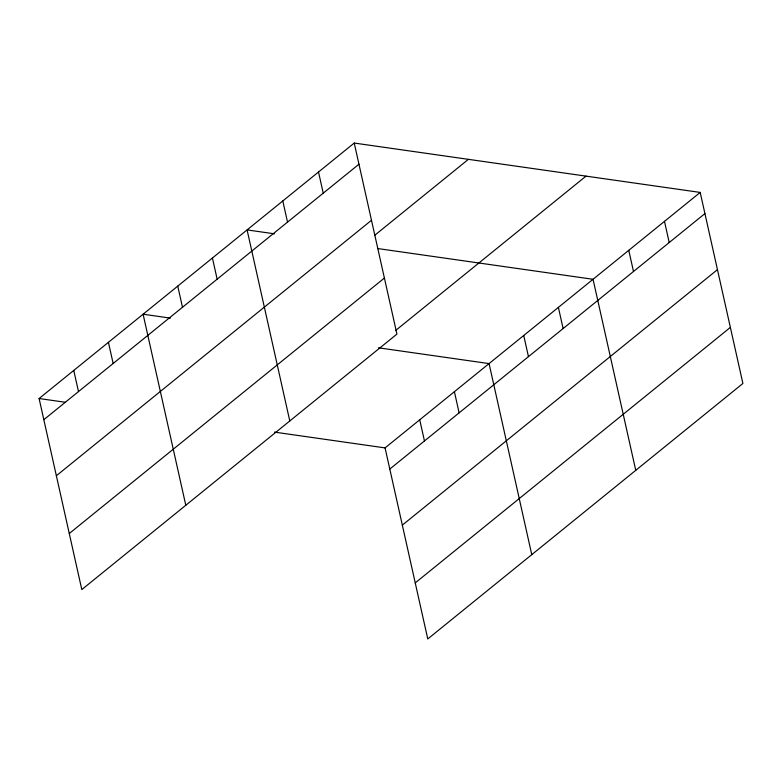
<?xml version="1.0" encoding="UTF-8"?>
<svg xmlns="http://www.w3.org/2000/svg" width="782" height="782" viewBox="0 0 782 782"><rect width="100%" height="100%" fill="white"/><g stroke="black" fill="none" stroke-linecap="round" stroke-linejoin="round"><path stroke-width="1.17" d="M354.226 143.047L396.933 334.1L81.807 589.579L39.1 398.527L354.226 143.047L700.193 192.421L742.9 383.473L427.774 638.953L385.067 447.9L700.193 192.421M43.831 419.69L358.958 164.21M56.363 475.749L371.489 220.27M374.412 235.538L468.398 159.342M69.275 533.519L384.402 278.04M395.506 330.591L586.021 176.126M389.798 469.063L704.924 213.584M402.329 525.123L717.456 269.643M415.242 582.893L730.368 327.414M274.433 233.818L247.083 229.908L289.79 420.96M377.892 248.578L593.049 279.282L635.756 470.334M170.447 318.127L143.096 314.217L185.793 505.27M378.459 347.804L489.063 363.591L531.77 554.643M39.1 398.527L65.268 402.261M274.462 432.114L385.067 447.9M664.485 221.374L669.206 242.537M628.767 250.328L633.498 271.491M558.387 307.385L563.118 328.548M523.725 335.488L528.456 356.651M454.401 391.694L459.122 412.857M419.729 419.797L424.46 440.96M318.509 172.001L323.24 193.164M282.801 200.954L287.532 222.117M212.421 258.011L217.152 279.174M177.758 286.114L182.489 307.277M108.424 342.32L113.155 363.483M73.762 370.424L78.493 391.587"/></g></svg>
